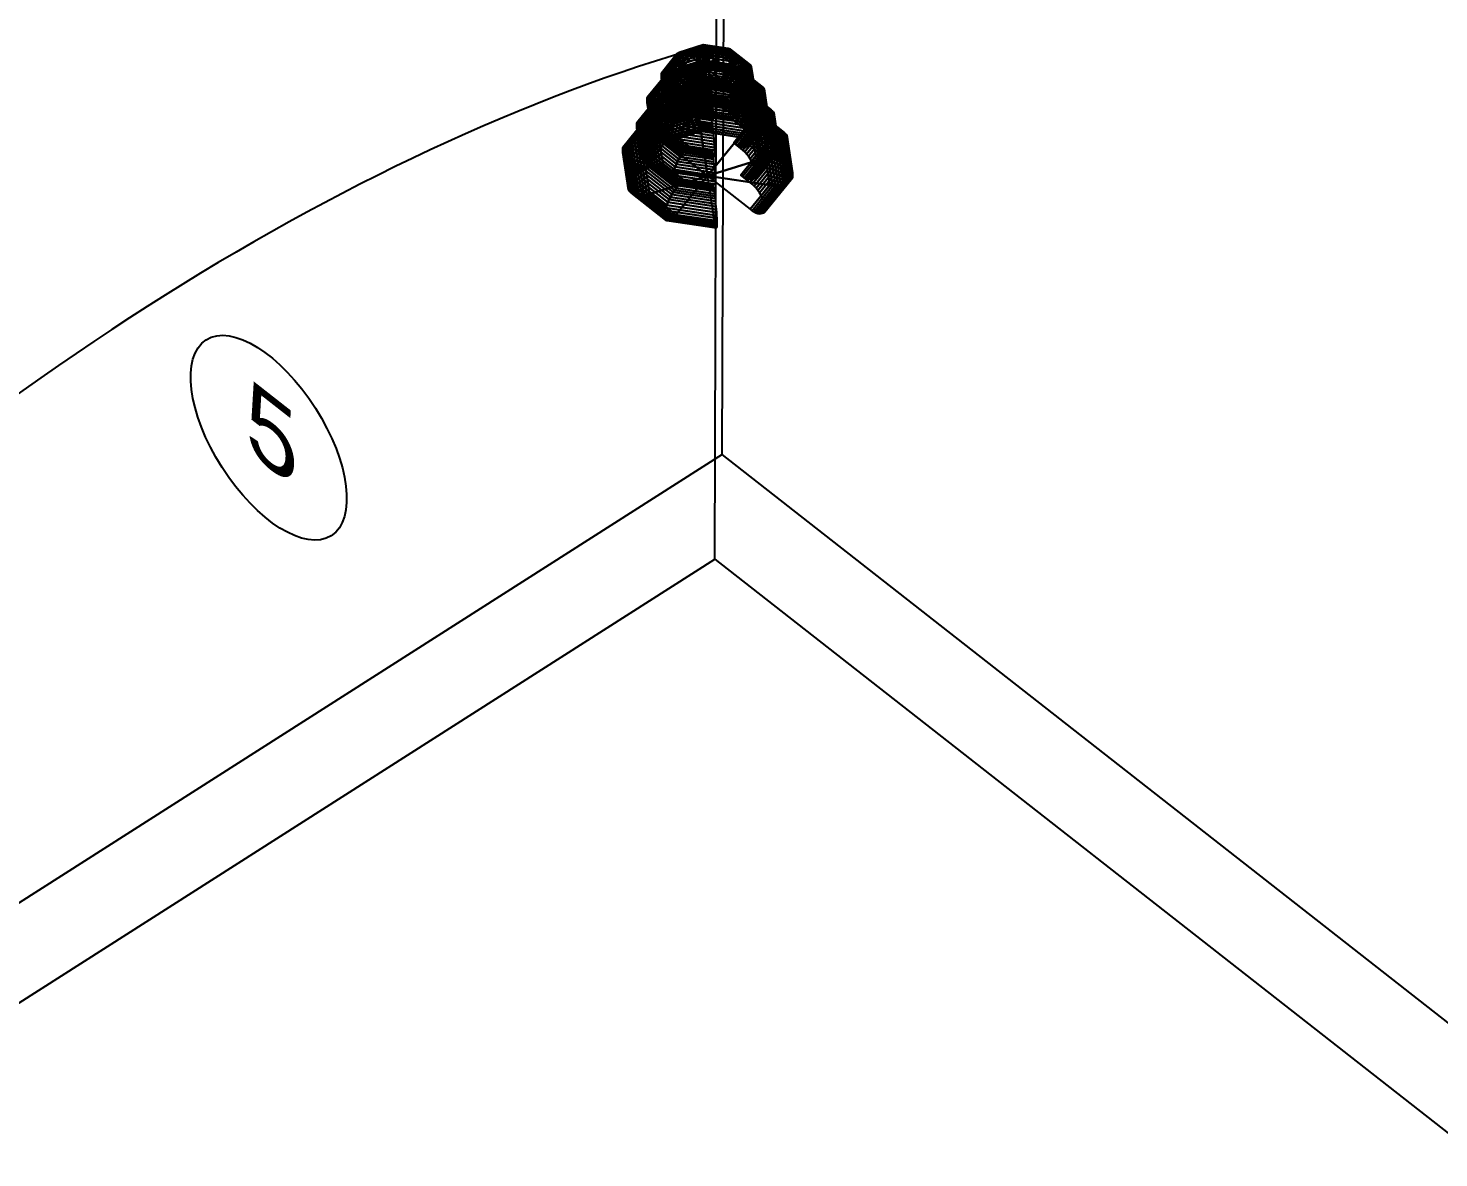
# Model space of a CAD drawing. Extents: x 268 to 383, y 668 to 793.
# Drawn here: x 277.528 to 280.22, y 678.019 to 680.176 of the extents above; entities that cross this region are included whole.
import ezdxf

# ---------------------------------------------------------------- set-up
doc = ezdxf.new("R2010")
doc.units = 0
doc.header["$LTSCALE"] = 0.5
doc.header["$MEASUREMENT"] = 0
doc.layers.get('0').update_dxf_attribs({"linetype": 'CONTINUOUS'})
for name, color, linetype in [('P02', 1, 'CONTINUOUS'), ('P03', 5, 'CONTINUOUS'), ('P04', 7, 'CONTINUOUS')]:
    doc.layers.add(name, color=color, linetype=linetype)

# ---------------------------------------------------------------- blocks, each defined once
blk = doc.blocks.new('*U44')
at = {"color": 3}
for p, q in [((10.2007, 12.1103), (3.2067, 12.1103)), ((3.2067, 12.1103), (3.2067, 1.1103)), ((3.2067, 12.1103), (3.2067, 12.1103, 6)), ((3.4067, 11.9103), (10.0007, 11.9103)), ((3.4067, 1.1103), (3.4067, 11.9103)), ((3.4067, 11.9103), (3.4067, 11.9103, 6))]:
    blk.add_line(p, q, dxfattribs=at)
blk = doc.blocks.new('2')
at = {"layer": 'P03', "extrusion": (0.670836, -0.525474, 0.523313)}
blk.add_arc((-2.132, -13.98, -13.937), 41.174, 35.6303, 76.5688, dxfattribs=at)
at = {"layer": 'P04', "extrusion": (-0.741602, -0.473162, 0.475546), "elevation": -20.286}
blk.add_lwpolyline([(-26.384, 12.544), (-26.22, 12.666), (-25.985, 12.348)], dxfattribs=at)
at = {"layer": 'P04', "color": 5, "extrusion": (-0.741602, -0.473162, 0.475546)}
blk.add_circle((-24.728, 67.36, 21.855), 2.219, dxfattribs=at)
at = {"layer": 'P04', "color": 3, "extrusion": (0.002275, 0.707103, 0.707107), "xscale": 10, "yscale": 10, "zscale": 10, "rotation": 132.2621201352395}
blk.add_blockref('*U44', (105.127, -3.589, -22.5), dxfattribs=at)
at = {"layer": 'P04', "color": 5, "extrusion": (-0.741602, -0.473162, 0.475546)}
blk.add_text('5', height=2, rotation=36.5043, dxfattribs=at).set_placement((-24.777, 66.33, 21.855))
at = {"layer": 'P04', "color": 5}
mesh = blk.add_polymesh((9, 9), dxfattribs=at)
for k, corner in enumerate([(6.366, 33.936, 1.035), (6.397, 33.936, 1.083), (6.424, 33.942, 1.132), (6.448, 33.954, 1.181), (6.469, 33.971, 1.23), (6.485, 33.994, 1.279), (6.486, 34.088, 1.373), (6.469, 34.137, 1.396), (6.449, 34.186, 1.413), (6.591, 34.212, 0.759), (6.635, 34.229, 0.789), (6.675, 34.25, 0.822), (6.71, 34.276, 0.858), (6.74, 34.305, 0.896), (6.764, 34.337, 0.935), (6.765, 34.431, 1.03), (6.74, 34.471, 1.062), (6.711, 34.508, 1.091), (6.543, 34.529, 0.442), (6.584, 34.565, 0.453), (6.621, 34.605, 0.468), (6.654, 34.645, 0.489), (6.682, 34.688, 0.513), (6.704, 34.73, 0.542), (6.705, 34.825, 0.636), (6.682, 34.853, 0.679), (6.655, 34.878, 0.721), (6.24, 34.765, 0.206), (6.263, 34.817, 0.203), (6.283, 34.869, 0.205), (6.301, 34.922, 0.214), (6.316, 34.974, 0.228), (6.329, 35.025, 0.249), (6.329, 35.119, 0.343), (6.317, 35.14, 0.394), (6.302, 35.154, 0.446), (5.799, 34.832, 0.141), (5.795, 34.887, 0.134), (5.79, 34.943, 0.133), (5.787, 34.999, 0.138), (5.784, 35.054, 0.15), (5.781, 35.107, 0.168), (5.781, 35.201, 0.263), (5.784, 35.22, 0.316), (5.787, 35.232, 0.371), (5.388, 34.702, 0.272), (5.358, 34.75, 0.273), (5.331, 34.798, 0.279), (5.307, 34.848, 0.291), (5.287, 34.897, 0.308), (5.27, 34.946, 0.331), (5.27, 35.04, 0.425), (5.287, 35.063, 0.474), (5.308, 35.08, 0.523), (5.164, 34.426, 0.549), (5.12, 34.457, 0.566), (5.08, 34.49, 0.588), (5.045, 34.526, 0.613), (5.015, 34.564, 0.642), (4.991, 34.603, 0.675), (4.992, 34.698, 0.769), (5.016, 34.73, 0.808), (5.046, 34.758, 0.846), (5.212, 34.109, 0.866), (5.171, 34.12, 0.903), (5.134, 34.136, 0.942), (5.101, 34.156, 0.983), (5.074, 34.181, 1.025), (5.051, 34.209, 1.068), (5.051, 34.304, 1.163), (5.074, 34.347, 1.191), (5.102, 34.389, 1.216), (5.514, 33.872, 1.102), (5.492, 33.869, 1.153), (5.472, 33.871, 1.205), (5.454, 33.88, 1.258), (5.439, 33.895, 1.31), (5.427, 33.915, 1.361), (5.427, 34.01, 1.456), (5.439, 34.061, 1.476), (5.455, 34.113, 1.491)]):
    mesh.set_mesh_vertex(divmod(k, 9), corner)
mesh = blk.add_polymesh((9, 9), dxfattribs=at)
for k, corner in enumerate([(6.449, 34.186, 1.413), (6.425, 34.236, 1.425), (6.398, 34.285, 1.432), (6.368, 34.332, 1.432), (6.335, 34.378, 1.426), (6.301, 34.421, 1.415), (6.265, 34.46, 1.399), (6.227, 34.496, 1.377), (6.19, 34.528, 1.35), (6.711, 34.508, 1.091), (6.676, 34.544, 1.116), (6.636, 34.578, 1.138), (6.592, 34.608, 1.155), (6.545, 34.635, 1.168), (6.494, 34.659, 1.177), (6.442, 34.678, 1.18), (6.388, 34.693, 1.179), (6.333, 34.704, 1.174), (6.655, 34.878, 0.721), (6.622, 34.898, 0.762), (6.585, 34.914, 0.802), (6.544, 34.925, 0.838), (6.5, 34.931, 0.873), (6.453, 34.932, 0.903), (6.463, 34.882, 0.977), (6.412, 34.873, 1), (6.361, 34.859, 1.018), (6.302, 35.154, 0.446), (6.284, 35.163, 0.499), (6.264, 35.165, 0.551), (6.242, 35.162, 0.603), (6.218, 35.152, 0.653), (6.192, 35.136, 0.7), (6.165, 35.115, 0.745), (6.138, 35.088, 0.785), (6.11, 35.056, 0.822), (5.787, 35.232, 0.371), (5.791, 35.237, 0.426), (5.796, 35.236, 0.482), (5.801, 35.228, 0.538), (5.806, 35.214, 0.592), (5.812, 35.194, 0.644), (5.817, 35.167, 0.693), (5.823, 35.135, 0.739), (5.829, 35.098, 0.781), (5.308, 35.08, 0.523), (5.332, 35.092, 0.573), (5.359, 35.098, 0.621), (5.389, 35.098, 0.669), (5.422, 35.093, 0.714), (5.457, 35.082, 0.757), (5.493, 35.065, 0.797), (5.53, 35.043, 0.833), (5.568, 35.016, 0.864), (5.046, 34.758, 0.846), (5.081, 34.784, 0.882), (5.121, 34.805, 0.915), (5.165, 34.823, 0.945), (5.213, 34.835, 0.972), (5.263, 34.844, 0.996), (5.316, 34.847, 1.015), (5.37, 34.846, 1.03), (5.425, 34.84, 1.04), (5.102, 34.389, 1.216), (5.135, 34.43, 1.236), (5.172, 34.469, 1.251), (5.213, 34.506, 1.262), (5.258, 34.54, 1.268), (5.305, 34.57, 1.269), (5.354, 34.597, 1.265), (5.404, 34.62, 1.256), (5.456, 34.639, 1.242), (5.455, 34.113, 1.491), (5.473, 34.165, 1.499), (5.493, 34.217, 1.502), (5.515, 34.269, 1.498), (5.54, 34.319, 1.488), (5.565, 34.366, 1.472), (5.651, 34.364, 1.497), (5.679, 34.405, 1.47), (5.707, 34.442, 1.438)]):
    mesh.set_mesh_vertex(divmod(k, 9), corner)
mesh = blk.add_polymesh((9, 2), dxfattribs=at)
for k, corner in enumerate([(6.19, 34.528, 1.35), (5.879, 34.772, 1.107), (6.333, 34.704, 1.174), (5.879, 34.772, 1.107), (6.361, 34.859, 1.018), (5.879, 34.772, 1.107), (6.11, 35.056, 0.822), (5.879, 34.772, 1.107), (5.829, 35.098, 0.781), (5.879, 34.772, 1.107), (5.568, 35.016, 0.864), (5.879, 34.772, 1.107), (5.425, 34.84, 1.04), (5.879, 34.772, 1.107), (5.456, 34.639, 1.242), (5.879, 34.772, 1.107), (5.707, 34.442, 1.438), (5.879, 34.772, 1.107)]):
    mesh.set_mesh_vertex(divmod(k, 2), corner)
at = {"layer": 'P04'}
mesh = blk.add_polymesh((10, 3), dxfattribs=dict(at, m_close=True))
for k, corner in enumerate([(6.018, 34.663, 1.216), (6.019, 34.942, 1.495), (5.882, 35.05, 1.388), (5.901, 34.626, 1.253), (5.902, 34.905, 1.532), (5.88, 35.049, 1.389), (5.775, 34.645, 1.235), (5.776, 34.924, 1.514), (5.878, 35.049, 1.388), (5.689, 34.712, 1.167), (5.69, 34.992, 1.447), (5.877, 35.05, 1.387), (5.675, 34.803, 1.077), (5.676, 35.082, 1.356), (5.876, 35.052, 1.386), (5.739, 34.881, 0.998), (5.74, 35.161, 1.278), (5.877, 35.053, 1.385), (5.857, 34.918, 0.961), (5.857, 35.197, 1.24), (5.879, 35.054, 1.384), (5.982, 34.899, 0.979), (5.983, 35.179, 1.259), (5.881, 35.053, 1.384), (6.068, 34.832, 1.047), (6.069, 35.111, 1.326), (5.883, 35.052, 1.385), (6.082, 34.741, 1.137), (6.083, 35.021, 1.416), (5.883, 35.051, 1.387)]):
    mesh.set_mesh_vertex(divmod(k, 3), corner)
at = {"layer": 'P04', "color": 5}
mesh = blk.add_polymesh((9, 9), dxfattribs=at)
for k, corner in enumerate([(6.668, 33.435, 1.007), (6.651, 33.484, 1.029), (6.631, 33.533, 1.047), (6.607, 33.582, 1.059), (6.58, 33.631, 1.065), (6.55, 33.679, 1.065), (6.517, 33.724, 1.06), (6.482, 33.767, 1.049), (6.446, 33.807, 1.032), (7.031, 33.881, 0.559), (7.006, 33.921, 0.591), (6.977, 33.958, 0.62), (6.942, 33.994, 0.646), (6.902, 34.028, 0.667), (6.858, 34.058, 0.685), (6.811, 34.085, 0.698), (6.76, 34.109, 0.706), (6.708, 34.128, 0.71), (6.953, 34.394, 0.047), (6.93, 34.422, 0.09), (6.902, 34.447, 0.132), (6.87, 34.467, 0.173), (6.833, 34.483, 0.212), (6.792, 34.494, 0.249), (6.748, 34.5, 0.283), (6.701, 34.501, 0.314), (6.652, 34.497, 0.341), (6.464, 34.777, -0.334), (6.452, 34.797, -0.284), (6.436, 34.812, -0.231), (6.419, 34.821, -0.179), (6.399, 34.823, -0.126), (6.376, 34.82, -0.075), (6.352, 34.81, -0.025), (6.326, 34.794, 0.022), (6.3, 34.773, 0.067), (5.75, 34.884, -0.439), (5.753, 34.902, -0.386), (5.757, 34.914, -0.331), (5.761, 34.92, -0.276), (5.765, 34.918, -0.22), (5.77, 34.911, -0.164), (5.775, 34.897, -0.11), (5.781, 34.876, -0.058), (5.786, 34.85, -0.009), (5.085, 34.674, -0.228), (5.102, 34.697, -0.179), (5.123, 34.714, -0.13), (5.147, 34.726, -0.08), (5.174, 34.732, -0.031), (5.204, 34.732, 0.016), (5.237, 34.727, 0.061), (5.272, 34.716, 0.104), (5.308, 34.699, 0.144), (4.722, 34.228, 0.22), (4.747, 34.26, 0.259), (4.777, 34.289, 0.297), (4.812, 34.314, 0.333), (4.852, 34.336, 0.366), (4.896, 34.353, 0.396), (4.943, 34.366, 0.423), (4.994, 34.374, 0.447), (5.047, 34.378, 0.466), (4.8, 33.715, 0.732), (4.823, 33.758, 0.761), (4.851, 33.8, 0.785), (4.884, 33.841, 0.805), (4.921, 33.88, 0.821), (4.962, 33.917, 0.832), (5.006, 33.951, 0.838), (5.053, 33.982, 0.839), (5.103, 34.009, 0.835), (5.289, 33.332, 1.114), (5.302, 33.383, 1.134), (5.317, 33.435, 1.149), (5.335, 33.488, 1.157), (5.355, 33.54, 1.16), (5.378, 33.592, 1.156), (5.402, 33.641, 1.146), (5.428, 33.689, 1.131), (5.454, 33.733, 1.109)]):
    mesh.set_mesh_vertex(divmod(k, 9), corner)
mesh = blk.add_polymesh((9, 9), dxfattribs=at)
for k, corner in enumerate([(6.481, 33.299, 0.581), (6.516, 33.288, 0.623), (6.548, 33.282, 0.669), (6.578, 33.283, 0.716), (6.606, 33.289, 0.765), (6.63, 33.3, 0.814), (6.651, 33.318, 0.864), (6.667, 33.34, 0.912), (6.668, 33.435, 1.007), (6.759, 33.641, 0.238), (6.809, 33.649, 0.261), (6.857, 33.662, 0.288), (6.901, 33.679, 0.319), (6.941, 33.701, 0.352), (6.976, 33.726, 0.388), (7.006, 33.755, 0.426), (7.03, 33.787, 0.465), (7.031, 33.881, 0.559), (6.699, 34.033, -0.154), (6.746, 34.064, -0.153), (6.791, 34.098, -0.147), (6.832, 34.134, -0.136), (6.869, 34.173, -0.121), (6.902, 34.214, -0.101), (6.93, 34.257, -0.076), (6.952, 34.299, -0.048), (6.953, 34.394, 0.047), (6.325, 34.326, -0.446), (6.351, 34.373, -0.462), (6.375, 34.423, -0.471), (6.397, 34.475, -0.475), (6.418, 34.527, -0.473), (6.436, 34.579, -0.464), (6.451, 34.631, -0.449), (6.463, 34.682, -0.429), (6.464, 34.777, -0.334), (5.779, 34.408, -0.526), (5.774, 34.46, -0.546), (5.769, 34.514, -0.561), (5.764, 34.57, -0.568), (5.76, 34.626, -0.569), (5.756, 34.682, -0.564), (5.753, 34.736, -0.552), (5.75, 34.789, -0.534), (5.75, 34.884, -0.439), (5.27, 34.248, -0.364), (5.236, 34.29, -0.375), (5.203, 34.336, -0.381), (5.173, 34.383, -0.38), (5.146, 34.432, -0.374), (5.122, 34.482, -0.362), (5.102, 34.531, -0.345), (5.085, 34.58, -0.322), (5.085, 34.674, -0.228), (4.992, 33.906, -0.022), (4.942, 33.929, -0.013), (4.895, 33.957, 0), (4.851, 33.987, 0.017), (4.811, 34.02, 0.039), (4.776, 34.056, 0.064), (4.746, 34.094, 0.093), (4.722, 34.133, 0.125), (4.722, 34.228, 0.22), (5.052, 33.514, 0.37), (5.005, 33.515, 0.401), (4.961, 33.521, 0.435), (4.92, 33.532, 0.472), (4.883, 33.548, 0.512), (4.85, 33.568, 0.553), (4.822, 33.592, 0.595), (4.8, 33.621, 0.638), (4.8, 33.715, 0.732), (5.426, 33.221, 0.662), (5.4, 33.205, 0.71), (5.376, 33.195, 0.76), (5.354, 33.192, 0.811), (5.334, 33.194, 0.864), (5.316, 33.203, 0.916), (5.301, 33.217, 0.968), (5.289, 33.238, 1.019), (5.289, 33.332, 1.114)]):
    mesh.set_mesh_vertex(divmod(k, 9), corner)
mesh = blk.add_polymesh((9, 9), dxfattribs=at)
for k, corner in enumerate([(6.446, 33.807, 1.032), (6.409, 33.843, 1.01), (6.372, 33.875, 0.983), (6.188, 34.019, 0.84), (6.226, 33.991, 0.872), (6.263, 33.969, 0.908), (6.299, 33.952, 0.947), (6.334, 33.941, 0.99), (6.366, 33.936, 1.035), (6.708, 34.128, 0.71), (6.653, 34.143, 0.709), (6.599, 34.154, 0.703), (6.331, 34.194, 0.664), (6.386, 34.188, 0.674), (6.44, 34.187, 0.689), (6.493, 34.191, 0.708), (6.543, 34.199, 0.732), (6.591, 34.212, 0.759), (6.652, 34.497, 0.341), (6.601, 34.488, 0.364), (6.55, 34.474, 0.383), (6.3, 34.396, 0.462), (6.352, 34.414, 0.449), (6.402, 34.437, 0.439), (6.451, 34.464, 0.435), (6.498, 34.495, 0.436), (6.543, 34.529, 0.442), (6.3, 34.773, 0.067), (6.272, 34.746, 0.108), (6.244, 34.714, 0.145), (6.108, 34.546, 0.312), (6.136, 34.583, 0.28), (6.164, 34.624, 0.253), (6.19, 34.668, 0.232), (6.216, 34.716, 0.216), (6.24, 34.765, 0.206), (5.786, 34.85, -0.009), (5.792, 34.818, 0.037), (5.798, 34.781, 0.079), (5.828, 34.588, 0.271), (5.822, 34.63, 0.234), (5.816, 34.676, 0.202), (5.81, 34.725, 0.176), (5.805, 34.777, 0.156), (5.799, 34.832, 0.141), (5.308, 34.699, 0.144), (5.345, 34.677, 0.18), (5.383, 34.65, 0.211), (5.566, 34.506, 0.355), (5.528, 34.538, 0.328), (5.491, 34.574, 0.306), (5.455, 34.614, 0.289), (5.421, 34.656, 0.278), (5.388, 34.702, 0.272), (5.047, 34.378, 0.466), (5.101, 34.377, 0.481), (5.156, 34.371, 0.491), (5.423, 34.33, 0.531), (5.368, 34.341, 0.525), (5.314, 34.356, 0.524), (5.262, 34.375, 0.528), (5.211, 34.399, 0.536), (5.164, 34.426, 0.549), (5.103, 34.009, 0.835), (5.153, 34.032, 0.825), (5.204, 34.05, 0.811), (5.454, 34.129, 0.732), (5.403, 34.115, 0.751), (5.352, 34.106, 0.774), (5.303, 34.102, 0.801), (5.256, 34.103, 0.832), (5.212, 34.109, 0.866), (5.454, 33.733, 1.109), (5.482, 33.774, 1.082), (5.51, 33.811, 1.05), (5.646, 33.978, 0.882), (5.618, 33.946, 0.919), (5.591, 33.919, 0.96), (5.564, 33.898, 1.004), (5.538, 33.882, 1.052), (5.514, 33.872, 1.102)]):
    mesh.set_mesh_vertex(divmod(k, 9), corner)
mesh = blk.add_polymesh((2, 2), dxfattribs=at)
for k, corner in enumerate([(5.707, 34.442, 1.438), (5.879, 34.772, 1.107), (5.928, 34.446, 1.433), (5.879, 34.772, 1.107)]):
    mesh.set_mesh_vertex(divmod(k, 2), corner)
mesh = blk.add_polymesh((9, 9), dxfattribs=at)
for k, corner in enumerate([(6.784, 32.702, 0.459), (6.801, 32.725, 0.508), (6.801, 32.819, 0.603), (6.785, 32.868, 0.625), (6.764, 32.917, 0.643), (6.74, 32.967, 0.654), (6.713, 33.016, 0.661), (6.683, 33.063, 0.661), (6.651, 33.109, 0.656), (7.201, 33.215, -0.055), (7.226, 33.247, -0.016), (7.226, 33.342, 0.079), (7.202, 33.381, 0.111), (7.172, 33.419, 0.14), (7.137, 33.455, 0.165), (7.098, 33.488, 0.187), (7.054, 33.519, 0.204), (7.006, 33.546, 0.217), (7.112, 33.805, -0.644), (7.135, 33.848, -0.616), (7.135, 33.942, -0.521), (7.112, 33.971, -0.478), (7.085, 33.995, -0.436), (7.052, 34.016, -0.395), (7.015, 34.031, -0.356), (6.974, 34.042, -0.319), (6.93, 34.048, -0.285), (6.55, 34.245, -1.083), (6.562, 34.296, -1.062), (6.562, 34.391, -0.968), (6.55, 34.411, -0.917), (6.535, 34.426, -0.865), (6.517, 34.434, -0.812), (6.497, 34.437, -0.76), (6.475, 34.433, -0.708), (6.451, 34.424, -0.659), (5.73, 34.368, -1.203), (5.727, 34.421, -1.185), (5.727, 34.516, -1.091), (5.73, 34.534, -1.038), (5.733, 34.546, -0.983), (5.737, 34.552, -0.927), (5.742, 34.55, -0.871), (5.747, 34.543, -0.815), (5.752, 34.529, -0.761), (4.965, 34.127, -0.96), (4.948, 34.176, -0.937), (4.948, 34.271, -0.843), (4.965, 34.293, -0.794), (4.986, 34.31, -0.745), (5.01, 34.322, -0.695), (5.037, 34.328, -0.647), (5.068, 34.329, -0.599), (5.1, 34.323, -0.554), (4.547, 33.614, -0.445), (4.523, 33.653, -0.413), (4.523, 33.748, -0.319), (4.548, 33.78, -0.28), (4.578, 33.809, -0.242), (4.613, 33.834, -0.206), (4.653, 33.856, -0.173), (4.697, 33.873, -0.142), (4.745, 33.886, -0.115), (4.637, 33.025, 0.144), (4.614, 33.053, 0.187), (4.615, 33.148, 0.281), (4.637, 33.191, 0.31), (4.665, 33.233, 0.334), (4.698, 33.274, 0.354), (4.735, 33.313, 0.37), (4.776, 33.35, 0.381), (4.821, 33.384, 0.387), (5.199, 32.584, 0.582), (5.187, 32.605, 0.633), (5.187, 32.699, 0.728), (5.2, 32.75, 0.748), (5.215, 32.802, 0.763), (5.233, 32.855, 0.771), (5.253, 32.907, 0.774), (5.276, 32.959, 0.77), (5.3, 33.008, 0.76)]):
    mesh.set_mesh_vertex(divmod(k, 9), corner)
mesh = blk.add_polymesh((9, 9), dxfattribs=at)
for k, corner in enumerate([(6.651, 33.109, 0.656), (6.616, 33.152, 0.644), (6.58, 33.191, 0.628), (6.543, 33.227, 0.606), (6.505, 33.259, 0.579), (6.37, 33.365, 0.473), (6.408, 33.338, 0.505), (6.445, 33.316, 0.541), (6.481, 33.299, 0.581), (7.006, 33.546, 0.217), (6.956, 33.569, 0.226), (6.903, 33.589, 0.229), (6.849, 33.604, 0.228), (6.794, 33.615, 0.223), (6.597, 33.644, 0.194), (6.652, 33.638, 0.204), (6.706, 33.637, 0.219), (6.759, 33.641, 0.238), (6.93, 34.048, -0.285), (6.883, 34.049, -0.254), (6.834, 34.045, -0.227), (6.783, 34.036, -0.204), (6.732, 34.023, -0.185), (6.548, 33.965, -0.127), (6.599, 33.983, -0.141), (6.65, 34.006, -0.15), (6.699, 34.033, -0.154), (6.451, 34.424, -0.659), (6.425, 34.408, -0.611), (6.398, 34.386, -0.567), (6.371, 34.359, -0.526), (6.343, 34.327, -0.489), (6.243, 34.204, -0.365), (6.271, 34.241, -0.397), (6.298, 34.282, -0.424), (6.325, 34.326, -0.446), (5.752, 34.529, -0.761), (5.757, 34.508, -0.709), (5.763, 34.482, -0.66), (5.769, 34.45, -0.614), (5.775, 34.413, -0.572), (5.797, 34.271, -0.431), (5.791, 34.313, -0.468), (5.785, 34.359, -0.5), (5.779, 34.408, -0.526), (5.1, 34.323, -0.554), (5.135, 34.312, -0.511), (5.171, 34.295, -0.471), (5.208, 34.273, -0.435), (5.246, 34.246, -0.404), (5.381, 34.14, -0.298), (5.343, 34.172, -0.325), (5.306, 34.208, -0.347), (5.27, 34.248, -0.364), (4.745, 33.886, -0.115), (4.795, 33.894, -0.092), (4.848, 33.898, -0.073), (4.902, 33.896, -0.058), (4.957, 33.891, -0.048), (5.154, 33.861, -0.019), (5.099, 33.871, -0.024), (5.045, 33.887, -0.025), (4.992, 33.906, -0.022), (4.821, 33.384, 0.387), (4.868, 33.414, 0.388), (4.917, 33.441, 0.383), (4.968, 33.464, 0.374), (5.019, 33.483, 0.36), (5.203, 33.54, 0.302), (5.151, 33.527, 0.32), (5.101, 33.518, 0.343), (5.052, 33.514, 0.37), (5.3, 33.008, 0.76), (5.326, 33.056, 0.745), (5.352, 33.1, 0.723), (5.38, 33.141, 0.696), (5.408, 33.178, 0.664), (5.508, 33.301, 0.54), (5.48, 33.269, 0.577), (5.453, 33.242, 0.618), (5.426, 33.221, 0.662)]):
    mesh.set_mesh_vertex(divmod(k, 9), corner)
mesh = blk.add_polymesh((9, 9), dxfattribs=at)
for k, corner in enumerate([(6.921, 32.02, -0.006), (6.945, 32.031, 0.043), (6.966, 32.049, 0.093), (6.983, 32.071, 0.141), (6.983, 32.166, 0.236), (6.966, 32.215, 0.259), (6.946, 32.264, 0.276), (6.922, 32.313, 0.288), (6.895, 32.362, 0.294), (7.402, 32.611, -0.599), (7.437, 32.637, -0.563), (7.467, 32.665, -0.526), (7.492, 32.697, -0.486), (7.492, 32.792, -0.392), (7.468, 32.831, -0.36), (7.438, 32.869, -0.331), (7.403, 32.905, -0.305), (7.364, 32.938, -0.284), (7.299, 33.291, -1.278), (7.332, 33.332, -1.258), (7.36, 33.374, -1.234), (7.383, 33.416, -1.205), (7.383, 33.511, -1.111), (7.36, 33.54, -1.068), (7.333, 33.564, -1.025), (7.3, 33.584, -0.984), (7.263, 33.6, -0.945), (6.651, 33.798, -1.784), (6.669, 33.851, -1.775), (6.684, 33.903, -1.761), (6.697, 33.954, -1.74), (6.697, 34.048, -1.646), (6.685, 34.069, -1.595), (6.67, 34.083, -1.543), (6.652, 34.092, -1.49), (6.632, 34.095, -1.438), (5.706, 33.94, -1.923), (5.702, 33.996, -1.917), (5.699, 34.051, -1.905), (5.696, 34.104, -1.887), (5.696, 34.199, -1.793), (5.699, 34.217, -1.74), (5.703, 34.229, -1.685), (5.707, 34.234, -1.629), (5.711, 34.233, -1.573), (4.824, 33.662, -1.642), (4.8, 33.712, -1.63), (4.78, 33.761, -1.613), (4.763, 33.81, -1.59), (4.763, 33.904, -1.496), (4.78, 33.927, -1.447), (4.801, 33.944, -1.398), (4.825, 33.956, -1.348), (4.852, 33.962, -1.3), (4.343, 33.071, -1.049), (4.308, 33.107, -1.023), (4.278, 33.145, -0.994), (4.254, 33.184, -0.962), (4.254, 33.278, -0.868), (4.279, 33.31, -0.829), (4.309, 33.339, -0.791), (4.344, 33.365, -0.755), (4.384, 33.386, -0.722), (4.446, 32.391, -0.37), (4.413, 32.412, -0.329), (4.386, 32.436, -0.287), (4.363, 32.465, -0.244), (4.363, 32.559, -0.149), (4.386, 32.602, -0.121), (4.414, 32.644, -0.096), (4.447, 32.685, -0.076), (4.484, 32.724, -0.06), (5.094, 31.884, 0.136), (5.076, 31.892, 0.188), (5.061, 31.907, 0.24), (5.049, 31.928, 0.291), (5.049, 32.022, 0.386), (5.062, 32.073, 0.406), (5.077, 32.125, 0.421), (5.095, 32.178, 0.43), (5.115, 32.23, 0.432)]):
    mesh.set_mesh_vertex(divmod(k, 9), corner)
mesh = blk.add_polymesh((9, 9), dxfattribs=at)
for k, corner in enumerate([(6.895, 32.362, 0.294), (6.865, 32.41, 0.294), (6.832, 32.455, 0.289), (6.798, 32.498, 0.278), (6.762, 32.538, 0.261), (6.725, 32.574, 0.239), (6.687, 32.606, 0.212), (6.504, 32.75, 0.069), (6.541, 32.722, 0.101), (7.364, 32.938, -0.284), (7.32, 32.969, -0.266), (7.272, 32.996, -0.253), (7.222, 33.02, -0.245), (7.169, 33.039, -0.241), (7.115, 33.054, -0.242), (7.06, 33.065, -0.248), (6.793, 33.105, -0.287), (6.847, 33.099, -0.277), (7.263, 33.6, -0.945), (7.222, 33.611, -0.908), (7.178, 33.617, -0.874), (7.131, 33.618, -0.843), (7.082, 33.614, -0.816), (7.031, 33.605, -0.793), (6.98, 33.591, -0.774), (6.731, 33.513, -0.695), (6.782, 33.531, -0.709), (6.632, 34.095, -1.438), (6.61, 34.091, -1.386), (6.585, 34.081, -1.336), (6.56, 34.066, -1.289), (6.533, 34.044, -1.244), (6.505, 34.017, -1.203), (6.478, 33.985, -1.167), (6.341, 33.818, -0.999), (6.369, 33.854, -1.031), (5.711, 34.233, -1.573), (5.716, 34.225, -1.517), (5.721, 34.211, -1.463), (5.727, 34.191, -1.411), (5.732, 34.164, -1.362), (5.738, 34.132, -1.316), (5.744, 34.095, -1.274), (5.774, 33.903, -1.082), (5.768, 33.945, -1.119), (4.852, 33.962, -1.3), (4.882, 33.963, -1.252), (4.915, 33.957, -1.207), (4.95, 33.946, -1.164), (4.986, 33.929, -1.124), (5.023, 33.907, -1.088), (5.061, 33.88, -1.057), (5.244, 33.736, -0.913), (5.206, 33.768, -0.941), (4.384, 33.386, -0.722), (4.428, 33.403, -0.691), (4.475, 33.416, -0.664), (4.526, 33.425, -0.641), (4.578, 33.428, -0.622), (4.633, 33.427, -0.607), (4.688, 33.421, -0.597), (4.955, 33.381, -0.557), (4.9, 33.391, -0.563), (4.484, 32.724, -0.06), (4.525, 32.761, -0.05), (4.57, 32.795, -0.044), (4.617, 32.826, -0.043), (4.666, 32.853, -0.047), (4.716, 32.876, -0.056), (4.768, 32.894, -0.07), (5.017, 32.973, -0.149), (4.966, 32.959, -0.131), (5.115, 32.23, 0.432), (5.138, 32.281, 0.428), (5.162, 32.331, 0.419), (5.188, 32.378, 0.403), (5.215, 32.423, 0.381), (5.242, 32.464, 0.354), (5.27, 32.5, 0.322), (5.406, 32.668, 0.154), (5.378, 32.636, 0.191)]):
    mesh.set_mesh_vertex(divmod(k, 9), corner)
mesh = blk.add_polymesh((9, 9), dxfattribs=at)
for k, corner in enumerate([(6.541, 32.722, 0.101), (6.578, 32.7, 0.137), (6.615, 32.683, 0.176), (6.649, 32.672, 0.219), (6.682, 32.667, 0.265), (6.712, 32.667, 0.312), (6.739, 32.673, 0.361), (6.763, 32.685, 0.41), (6.784, 32.702, 0.459), (6.847, 33.099, -0.277), (6.902, 33.098, -0.262), (6.954, 33.101, -0.243), (7.005, 33.11, -0.219), (7.052, 33.122, -0.192), (7.096, 33.14, -0.162), (7.136, 33.161, -0.129), (7.171, 33.187, -0.093), (7.201, 33.215, -0.055), (6.782, 33.531, -0.709), (6.832, 33.554, -0.718), (6.881, 33.581, -0.722), (6.929, 33.612, -0.721), (6.973, 33.646, -0.715), (7.014, 33.683, -0.705), (7.051, 33.722, -0.689), (7.084, 33.763, -0.669), (7.112, 33.805, -0.644), (6.369, 33.854, -1.031), (6.397, 33.895, -1.058), (6.424, 33.94, -1.079), (6.449, 33.987, -1.095), (6.474, 34.037, -1.105), (6.496, 34.088, -1.109), (6.516, 34.141, -1.106), (6.534, 34.193, -1.098), (6.55, 34.245, -1.083), (5.768, 33.945, -1.119), (5.762, 33.991, -1.151), (5.756, 34.04, -1.177), (5.751, 34.092, -1.198), (5.745, 34.146, -1.212), (5.741, 34.202, -1.22), (5.736, 34.258, -1.221), (5.733, 34.314, -1.215), (5.73, 34.368, -1.203), (5.206, 33.768, -0.941), (5.169, 33.804, -0.963), (5.133, 33.844, -0.979), (5.099, 33.887, -0.99), (5.066, 33.932, -0.996), (5.036, 33.98, -0.995), (5.009, 34.028, -0.989), (4.985, 34.078, -0.977), (4.965, 34.127, -0.96), (4.9, 33.391, -0.563), (4.846, 33.406, -0.564), (4.794, 33.426, -0.56), (4.743, 33.449, -0.552), (4.696, 33.476, -0.539), (4.652, 33.507, -0.521), (4.612, 33.54, -0.5), (4.577, 33.576, -0.474), (4.547, 33.614, -0.445), (4.966, 32.959, -0.131), (4.915, 32.95, -0.108), (4.866, 32.946, -0.081), (4.819, 32.947, -0.05), (4.775, 32.953, -0.016), (4.734, 32.964, 0.021), (4.697, 32.98, 0.06), (4.665, 33, 0.101), (4.637, 33.025, 0.144), (5.378, 32.636, 0.191), (5.351, 32.609, 0.232), (5.324, 32.587, 0.276), (5.298, 32.572, 0.324), (5.274, 32.562, 0.374), (5.252, 32.558, 0.425), (5.232, 32.561, 0.478), (5.214, 32.57, 0.53), (5.199, 32.584, 0.582)]):
    mesh.set_mesh_vertex(divmod(k, 9), corner)
mesh = blk.add_polymesh((2, 9), dxfattribs=at)
for k, corner in enumerate([(5.455, 34.113, 1.491), (5.473, 34.165, 1.499), (5.493, 34.217, 1.502), (5.515, 34.269, 1.498), (5.54, 34.319, 1.488), (5.565, 34.366, 1.472), (5.651, 34.364, 1.497), (5.679, 34.405, 1.47), (5.707, 34.442, 1.438), (5.969, 34.035, 1.566), (5.965, 34.091, 1.572), (5.961, 34.147, 1.571), (5.956, 34.203, 1.563), (5.951, 34.257, 1.549), (5.946, 34.309, 1.528), (5.94, 34.358, 1.502), (5.934, 34.404, 1.47), (5.928, 34.446, 1.433)]):
    mesh.set_mesh_vertex(divmod(k, 9), corner)
mesh = blk.add_polymesh((9, 9), dxfattribs=at)
for k, corner in enumerate([(5.872, 32.733, -0.932), (6.685, 32.096, -0.298), (6.723, 32.069, -0.266), (6.76, 32.047, -0.23), (6.796, 32.03, -0.19), (6.831, 32.019, -0.148), (6.864, 32.013, -0.102), (6.894, 32.014, -0.055), (6.921, 32.02, -0.006), (5.872, 32.733, -0.932), (7.059, 32.555, -0.758), (7.113, 32.549, -0.747), (7.168, 32.548, -0.732), (7.22, 32.551, -0.713), (7.271, 32.56, -0.69), (7.318, 32.572, -0.663), (7.362, 32.59, -0.632), (7.402, 32.611, -0.599), (5.872, 32.733, -0.932), (6.978, 33.082, -1.284), (7.03, 33.1, -1.298), (7.08, 33.123, -1.307), (7.129, 33.15, -1.311), (7.176, 33.181, -1.311), (7.221, 33.215, -1.305), (7.262, 33.251, -1.294), (7.299, 33.291, -1.278), (5.872, 32.733, -0.932), (6.476, 33.475, -1.676), (6.504, 33.512, -1.708), (6.531, 33.553, -1.735), (6.558, 33.597, -1.757), (6.584, 33.645, -1.773), (6.608, 33.695, -1.783), (6.631, 33.746, -1.786), (6.651, 33.798, -1.784), (5.872, 32.733, -0.932), (5.743, 33.586, -1.784), (5.737, 33.627, -1.821), (5.731, 33.673, -1.853), (5.725, 33.723, -1.879), (5.72, 33.775, -1.9), (5.715, 33.829, -1.914), (5.71, 33.884, -1.922), (5.706, 33.94, -1.923), (5.872, 32.733, -0.932), (5.059, 33.37, -1.566), (5.021, 33.402, -1.593), (4.984, 33.438, -1.615), (4.948, 33.478, -1.632), (4.914, 33.521, -1.643), (4.881, 33.566, -1.649), (4.851, 33.614, -1.648), (4.824, 33.662, -1.642), (5.872, 32.733, -0.932), (4.686, 32.911, -1.106), (4.631, 32.922, -1.112), (4.577, 32.937, -1.113), (4.524, 32.956, -1.109), (4.474, 32.98, -1.101), (4.426, 33.007, -1.088), (4.383, 33.037, -1.07), (4.343, 33.071, -1.049), (5.872, 32.733, -0.932), (4.766, 32.384, -0.58), (4.715, 32.371, -0.561), (4.664, 32.362, -0.538), (4.615, 32.358, -0.511), (4.568, 32.359, -0.48), (4.524, 32.365, -0.446), (4.483, 32.376, -0.409), (4.446, 32.391, -0.37), (5.872, 32.733, -0.932), (5.269, 31.991, -0.188), (5.241, 31.959, -0.151), (5.213, 31.932, -0.11), (5.186, 31.91, -0.065), (5.161, 31.895, -0.018), (5.137, 31.885, 0.032), (5.114, 31.881, 0.083), (5.094, 31.884, 0.136)]):
    mesh.set_mesh_vertex(divmod(k, 9), corner)
mesh = blk.add_polymesh((2, 9), dxfattribs=at)
for k, corner in enumerate([(5.514, 33.872, 1.102), (5.492, 33.869, 1.153), (5.472, 33.871, 1.205), (5.454, 33.88, 1.258), (5.439, 33.895, 1.31), (5.427, 33.915, 1.361), (5.427, 34.01, 1.456), (5.439, 34.061, 1.476), (5.455, 34.113, 1.491), (5.955, 33.806, 1.166), (5.96, 33.798, 1.222), (5.964, 33.797, 1.278), (5.968, 33.803, 1.334), (5.972, 33.815, 1.388), (5.975, 33.833, 1.442), (5.975, 33.927, 1.536), (5.972, 33.98, 1.554), (5.969, 34.035, 1.566)]):
    mesh.set_mesh_vertex(divmod(k, 9), corner)
mesh = blk.add_polymesh((2, 9), dxfattribs=at)
for k, corner in enumerate([(5.454, 33.733, 1.109), (5.482, 33.774, 1.082), (5.51, 33.811, 1.05), (5.646, 33.978, 0.882), (5.618, 33.946, 0.919), (5.591, 33.919, 0.96), (5.564, 33.898, 1.004), (5.538, 33.882, 1.052), (5.514, 33.872, 1.102), (5.968, 33.656, 1.184), (5.962, 33.702, 1.153), (5.956, 33.744, 1.115), (5.927, 33.936, 0.923), (5.933, 33.899, 0.965), (5.939, 33.867, 1.011), (5.944, 33.841, 1.06), (5.95, 33.82, 1.112), (5.955, 33.806, 1.166)]):
    mesh.set_mesh_vertex(divmod(k, 9), corner)
mesh = blk.add_polymesh((2, 9), dxfattribs=at)
for k, corner in enumerate([(5.289, 33.332, 1.114), (5.302, 33.383, 1.134), (5.317, 33.435, 1.149), (5.335, 33.488, 1.157), (5.355, 33.54, 1.16), (5.378, 33.592, 1.156), (5.402, 33.641, 1.146), (5.428, 33.689, 1.131), (5.454, 33.733, 1.109), (6.002, 33.225, 1.219), (6, 33.278, 1.237), (5.997, 33.333, 1.249), (5.993, 33.389, 1.254), (5.989, 33.445, 1.253), (5.984, 33.501, 1.245), (5.979, 33.555, 1.231), (5.973, 33.607, 1.211), (5.968, 33.656, 1.184)]):
    mesh.set_mesh_vertex(divmod(k, 9), corner)
mesh = blk.add_polymesh((2, 9), dxfattribs=at)
for k, corner in enumerate([(5.426, 33.221, 0.662), (5.4, 33.205, 0.71), (5.376, 33.195, 0.76), (5.354, 33.192, 0.811), (5.334, 33.194, 0.864), (5.316, 33.203, 0.916), (5.301, 33.217, 0.968), (5.289, 33.238, 1.019), (5.289, 33.332, 1.114), (5.972, 33.139, 0.743), (5.978, 33.118, 0.795), (5.983, 33.104, 0.849), (5.988, 33.096, 0.904), (5.992, 33.095, 0.96), (5.996, 33.101, 1.016), (5.999, 33.113, 1.071), (6.002, 33.131, 1.124), (6.002, 33.225, 1.219)]):
    mesh.set_mesh_vertex(divmod(k, 9), corner)
mesh = blk.add_polymesh((2, 9), dxfattribs=at)
for k, corner in enumerate([(5.3, 33.008, 0.76), (5.326, 33.056, 0.745), (5.352, 33.1, 0.723), (5.38, 33.141, 0.696), (5.408, 33.178, 0.664), (5.508, 33.301, 0.54), (5.48, 33.269, 0.577), (5.453, 33.242, 0.618), (5.426, 33.221, 0.662), (5.999, 32.903, 0.863), (5.993, 32.955, 0.843), (5.988, 33.005, 0.816), (5.982, 33.051, 0.784), (5.976, 33.092, 0.747), (5.954, 33.234, 0.606), (5.96, 33.197, 0.647), (5.966, 33.165, 0.693), (5.972, 33.139, 0.743)]):
    mesh.set_mesh_vertex(divmod(k, 9), corner)
mesh = blk.add_polymesh((2, 9), dxfattribs=at)
for k, corner in enumerate([(5.199, 32.584, 0.582), (5.187, 32.605, 0.633), (5.187, 32.699, 0.728), (5.2, 32.75, 0.748), (5.215, 32.802, 0.763), (5.233, 32.855, 0.771), (5.253, 32.907, 0.774), (5.276, 32.959, 0.77), (5.3, 33.008, 0.76), (6.019, 32.461, 0.703), (6.022, 32.479, 0.756), (6.022, 32.574, 0.85), (6.02, 32.627, 0.869), (6.017, 32.682, 0.881), (6.013, 32.738, 0.886), (6.009, 32.794, 0.885), (6.004, 32.849, 0.877), (5.999, 32.903, 0.863)]):
    mesh.set_mesh_vertex(divmod(k, 9), corner)
mesh = blk.add_polymesh((2, 9), dxfattribs=at)
for k, corner in enumerate([(5.872, 32.733, -0.932), (5.269, 31.991, -0.188), (5.241, 31.959, -0.151), (5.213, 31.932, -0.11), (5.186, 31.91, -0.065), (5.161, 31.895, -0.018), (5.137, 31.885, 0.032), (5.114, 31.881, 0.083), (5.094, 31.884, 0.136), (5.872, 32.733, -0.932), (6.002, 31.881, -0.08), (6.008, 31.843, -0.038), (6.014, 31.811, 0.008), (6.019, 31.785, 0.057), (6.025, 31.765, 0.109), (6.03, 31.751, 0.163), (6.035, 31.743, 0.219), (6.04, 31.742, 0.275)]):
    mesh.set_mesh_vertex(divmod(k, 9), corner)
mesh = blk.add_polymesh((2, 9), dxfattribs=at)
for k, corner in enumerate([(5.115, 32.23, 0.432), (5.138, 32.281, 0.428), (5.162, 32.331, 0.419), (5.188, 32.378, 0.403), (5.215, 32.423, 0.381), (5.242, 32.464, 0.354), (5.27, 32.5, 0.322), (5.406, 32.668, 0.154), (5.378, 32.636, 0.191), (6.036, 32.092, 0.567), (6.031, 32.147, 0.56), (6.026, 32.201, 0.546), (6.021, 32.253, 0.525), (6.015, 32.303, 0.499), (6.009, 32.349, 0.467), (6.003, 32.39, 0.43), (5.974, 32.583, 0.238), (5.98, 32.546, 0.279)]):
    mesh.set_mesh_vertex(divmod(k, 9), corner)
mesh = blk.add_polymesh((2, 9), dxfattribs=at)
for k, corner in enumerate([(5.378, 32.636, 0.191), (5.351, 32.609, 0.232), (5.324, 32.587, 0.276), (5.298, 32.572, 0.324), (5.274, 32.562, 0.374), (5.252, 32.558, 0.425), (5.232, 32.561, 0.478), (5.214, 32.57, 0.53), (5.199, 32.584, 0.582), (5.98, 32.546, 0.279), (5.986, 32.514, 0.325), (5.992, 32.487, 0.375), (5.997, 32.467, 0.427), (6.003, 32.453, 0.481), (6.008, 32.445, 0.536), (6.012, 32.444, 0.592), (6.016, 32.449, 0.648), (6.019, 32.461, 0.703)]):
    mesh.set_mesh_vertex(divmod(k, 9), corner)
mesh = blk.add_polymesh((2, 9), dxfattribs=at)
for k, corner in enumerate([(5.094, 31.884, 0.136), (5.076, 31.892, 0.188), (5.061, 31.907, 0.24), (5.049, 31.928, 0.291), (5.049, 32.022, 0.386), (5.062, 32.073, 0.406), (5.077, 32.125, 0.421), (5.095, 32.178, 0.43), (5.115, 32.23, 0.432), (6.04, 31.742, 0.275), (6.043, 31.747, 0.331), (6.047, 31.759, 0.385), (6.05, 31.777, 0.438), (6.05, 31.872, 0.533), (6.047, 31.925, 0.551), (6.044, 31.98, 0.563), (6.04, 32.036, 0.569), (6.036, 32.092, 0.567)]):
    mesh.set_mesh_vertex(divmod(k, 9), corner)

msp = doc.modelspace()

# ---------------------------------------------------------------- block references
at = {"layer": 'P02', "xscale": 0.09999999999990905, "yscale": 0.1000000000000227, "zscale": 0.1}
msp.add_blockref('2', (278.2373, 676.6205), dxfattribs=at)

doc.saveas('drawing.dxf')
